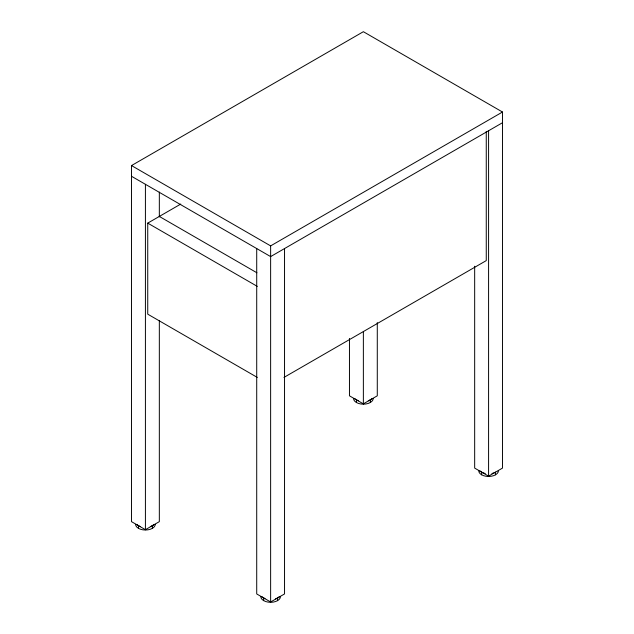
<?xml version="1.0" encoding="UTF-8"?>
<svg xmlns="http://www.w3.org/2000/svg" width="634" height="634" viewBox="0 0 634 634"><rect width="100%" height="100%" fill="white"/><g stroke="black" fill="none" stroke-linecap="round" stroke-linejoin="round"><path stroke-width="0.95" d="M159.332 320.764L159.332 521.655L145.416 529.691L131.507 521.655L131.507 165.569L363.369 31.7L502.493 112.02L502.493 468.106L488.584 476.142L474.668 468.106L474.668 266.225M257.325 377.428L147.738 314.163L147.738 223.128L180.761 204.061M131.507 165.569L270.631 245.889L502.493 112.02M502.493 122.727L270.631 256.596L131.507 176.276M283.937 377.428L486.262 260.614L486.262 131.397M349.461 338.421L349.461 395.822L363.369 403.85L377.285 395.822L377.285 322.587M256.715 248.56L256.715 593.947L270.631 601.975L284.539 593.947L284.539 248.56M159.332 216.44L256.928 272.786M147.738 223.128L257.325 286.394M495.534 474.803L495.534 472.124A9.835 5.682 0 0 1 491.944 473.447M488.584 130.762L488.584 476.142M481.626 472.124L481.626 474.803M370.327 399.84L370.327 402.511M363.369 331.614L363.369 403.85M356.419 399.84L356.419 402.511M277.581 597.957L277.581 600.636M270.631 245.889L270.631 601.975M263.673 597.957L263.673 600.636M159.332 192.054L159.332 216.852M152.374 525.673L152.374 528.352M145.416 184.304L145.416 529.691M138.466 525.673L138.466 528.352M153.935 524.492A9.835 5.682 0 0 1 150.337 526.577M140.502 526.577A9.835 5.682 0 0 1 136.896 524.492M155.259 524.334A9.835 5.682 0 0 1 145.416 530.016A9.835 5.682 0 0 1 135.581 524.334M279.142 596.784A9.835 5.682 0 0 1 275.544 598.861M264.988 598.599A9.835 5.682 0 0 1 262.111 596.784M280.466 596.618A9.835 5.682 0 0 1 270.631 602.3A9.835 5.682 0 0 1 260.788 596.618M371.889 398.659A9.835 5.682 0 0 1 368.291 400.743M358.456 400.743A9.835 5.682 0 0 1 354.858 398.659M373.212 398.501A9.835 5.682 0 0 1 363.369 404.175A9.835 5.682 0 0 1 353.534 398.501M485.216 473.447A9.835 5.682 0 0 1 480.065 470.951M498.419 470.785A9.835 5.682 0 0 1 488.584 476.467A9.835 5.682 0 0 1 478.741 470.785"/></g></svg>
